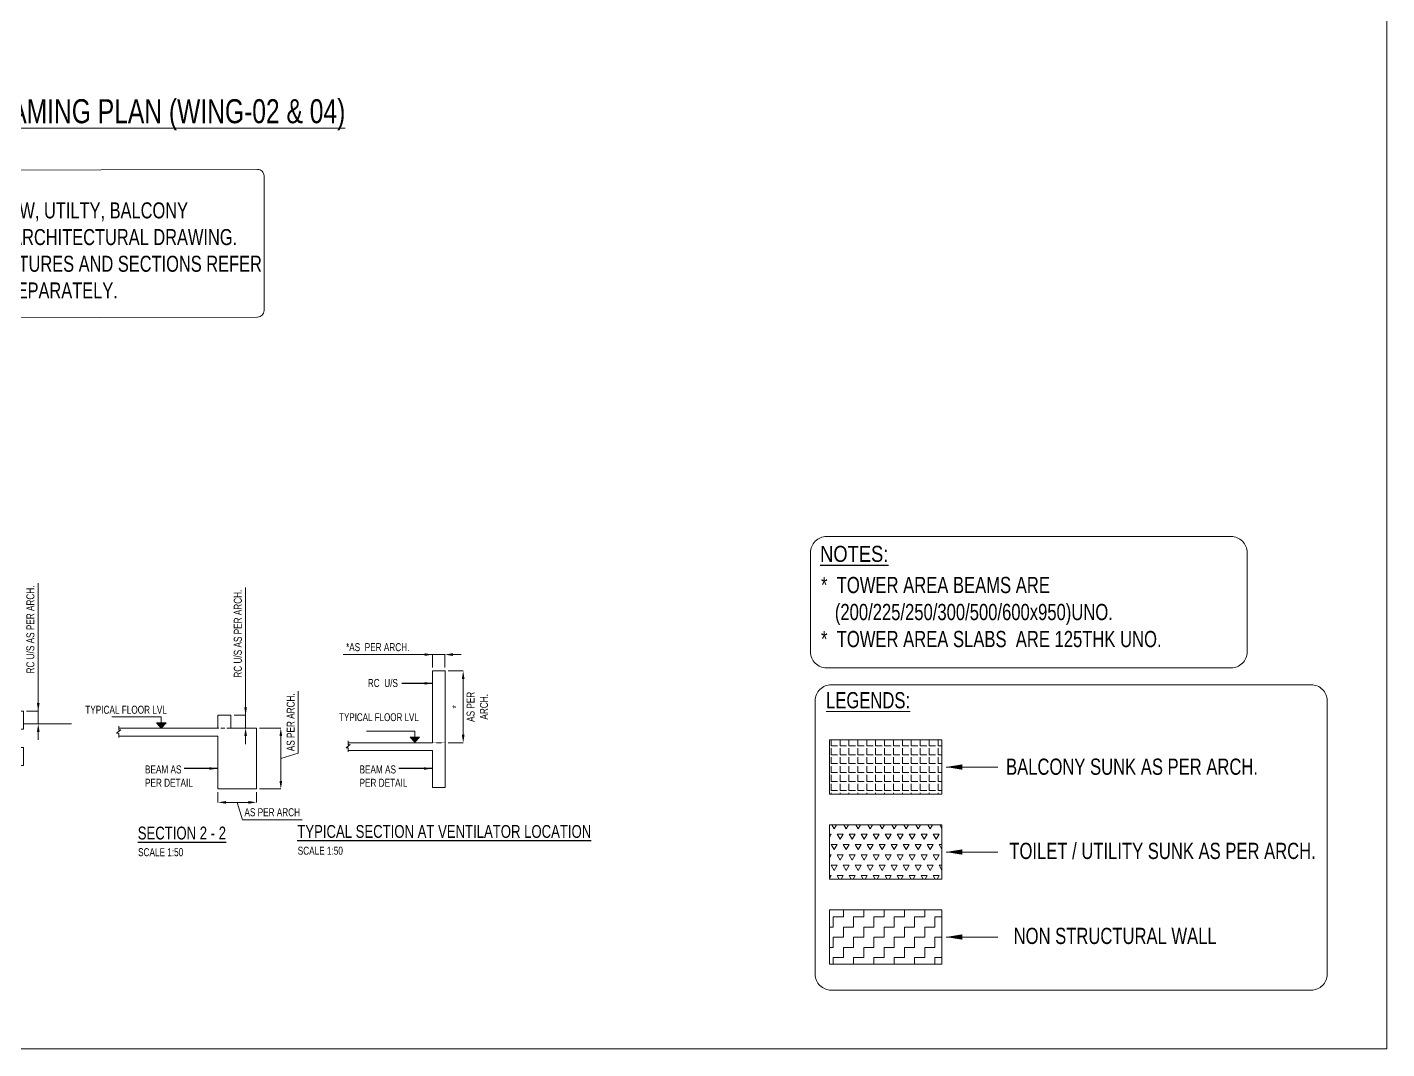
# Model space of a CAD drawing. Header units: millimetres. Extents: x -446555 to 37711, y -241 to 280163.
# Drawn here: x 16474 to 37711, y -241 to 15713 of the extents above; entities that cross this region are included whole.
import ezdxf
from ezdxf.enums import TextEntityAlignment as Align

# ---------------------------------------------------------------- set-up
doc = ezdxf.new("R2010")
doc.units = ezdxf.units.MM
for name, pattern in [('CONTINOUS', [0]), ('DASHED', [0.75, 0.5, -0.25]), ('HIDDEN', [0.375, 0.25, -0.125])]:
    doc.linetypes.add(name, pattern=pattern)
for name, color, linetype, lineweight in [('A-ANNO-DIMS', 8, 'Continuous', 15), ("S-BEAM NO'S", 2, 'Continuous', 20), ('S-GENERAL', 252, 'Continuous', 20), ('S-SEC', 30, 'Continuous', 20), ('S-SEC-TEXT', 2, 'Continuous', 20), ('s-text', 20, 'Continuous', 13), ('STR-LEVEL TEXT', 110, 'Continuous', 30), ('STR-SECTION LINE', 121, 'Continuous', 20)]:
    doc.layers.add(name, color=color, linetype=linetype, lineweight=lineweight)
for name, color, linetype in [('S-BEAM', 4, 'HIDDEN'), ('S-CUT OUT', 43, 'Continuous'), ('S-TITLE', 2, 'Continuous')]:
    doc.layers.add(name, color=color, linetype=linetype)
doc.styles.add('Dim.s & Anno.(Misc.)', font='ARIALN.TTF')
doc.styles.add('SOBHA', font='swisscl.ttf')
doc.dimstyles.new('A-GFC-100', dxfattribs={"dimscale": 100, "dimtxt": 1.75, "dimasz": 1, "dimexe": 1, "dimexo": 1, "dimgap": 0.4, "dimtad": 1, "dimdec": 0, "dimdsep": 46, "dimtxsty": 'Dim.s & Anno.(Misc.)', "dimblk": 'ARCHTICK', "dimcen": 0, "dimdle": 0.5, "dimclrd": 252, "dimclre": 253, "dimclrt": 6, "dimazin": 2, "dimtfac": 1, "dimtdec": 0, "dimtix": 1, "dimtmove": 2, "dimatfit": 3, "dimfxl": 1, "dimtolj": 1, "dimlwd": 0, "dimlwe": 0, "dimarcsym": 0})
doc.dimstyles.new('S-100-2', dxfattribs={"dimscale": 100, "dimtxt": 2.5, "dimasz": 2.5, "dimexe": 0, "dimexo": 0, "dimgap": 1, "dimtad": 1, "dimdec": 0, "dimzin": 0, "dimdsep": 46, "dimtxsty": 'SOBHA', "dimcen": 0.0895, "dimclrd": 8, "dimclre": 8, "dimclrt": 2, "dimadec": 0, "dimazin": 0, "dimtfac": 1, "dimtdec": 0, "dimtofl": 0, "dimtmove": 0, "dimatfit": 3, "dimfxl": 0.18, "dimtolj": 1, "dimtzin": 0, "dimlwd": -1, "dimlwe": -1, "dimarcsym": 1})
doc.dimstyles.new('SOBHA STR DIM', dxfattribs={"dimtxt": 0.2, "dimasz": 0.2, "dimexe": 0, "dimexo": 0.01, "dimgap": 0.1, "dimtad": 1, "dimdsep": 46, "dimtxsty": 'SOBHA', "dimcen": 0.09, "dimclrd": 252, "dimclre": 252, "dimclrt": 2, "dimadec": 0, "dimazin": 0, "dimtfac": 1, "dimtofl": 0, "dimtmove": 2, "dimatfit": 1, "dimfxl": 0, "dimtolj": 1, "dimtzin": 0, "dimlwd": -1, "dimlwe": -1, "dimarcsym": 1})

# ---------------------------------------------------------------- blocks, each defined once
blk = doc.blocks.new('RL')
at = {"layer": 'STR-SECTION LINE', "linetype": 'CONTINOUS', "ltscale": 10}
h = blk.add_hatch(color=8, dxfattribs=at)
h.dxf.hatch_style = 1
h.paths.add_polyline_path([(76, 79), (-76, 79), (0, 0)])
at = {"layer": 'STR-SECTION LINE', "color": 150, "linetype": 'CONTINOUS', "ltscale": 10, "flags": 128}
blk.add_lwpolyline([(76, 79), (-76, 79), (0, 0)], close=True, dxfattribs=at)
blk.add_lwpolyline([(764, 175), (0, 175), (0, 79)], dxfattribs=at)
blk = doc.blocks.new('*D12')
at = {"layer": 'A-ANNO-DIMS', "color": 252, "transparency": 16777216}
for p, q in [((-792988, -80984), (-792988, -82980)), ((-792988, -82855), (-792988, -82730)), ((-793169, -82980), (-792988, -82980)), ((-792988, -83180), (-792988, -82980)), ((-793167, -83180), (-792988, -83180)), ((-792988, -83305), (-792988, -83430))]:
    blk.add_line(p, q, dxfattribs=at)
for points in [[(-793009, -82855), (-792967, -82855), (-792988, -82980)], [(-793009, -83305), (-792967, -83305), (-792988, -83180)]]:
    blk.add_solid(points, dxfattribs=at)
at = {"layer": 'Defpoints', "color": 0, "transparency": 16777216}
for p in [(-793219, -82980, 0), (-792988, -82980), (-793217, -83180, 0)]:
    blk.add_point(p, dxfattribs=at)
at = {"layer": 'A-ANNO-DIMS', "color": 2, "transparency": 16777216, "insert": (-793109, -81705), "char_height": 125, "attachment_point": 5, "rotation": 90, "style": 'SOBHA'}
blk.add_mtext('\\A1;RC U/S AS PER ARCH.', dxfattribs=at)
blk = doc.blocks.new('*D13')
at = {"layer": 'A-ANNO-DIMS', "color": 252, "transparency": 16777216}
for p, q in [((-793420, -84180), (-793420, -84340)), ((-792819, -84180), (-792819, -84340)), ((-793295, -84340), (-792944, -84340)), ((-793120, -84340), (-793038, -84610)), ((-793038, -84610), (-792105, -84610))]:
    blk.add_line(p, q, dxfattribs=at)
for points in [[(-793295, -84319), (-793295, -84361), (-793420, -84340)], [(-792944, -84319), (-792944, -84361), (-792819, -84340)]]:
    blk.add_solid(points, dxfattribs=at)
at = {"layer": 'Defpoints', "color": 0, "transparency": 16777216}
for p in [(-793420, -84130), (-792819, -84130), (-792819, -84340)]:
    blk.add_point(p, dxfattribs=at)
at = {"layer": 'A-ANNO-DIMS', "color": 2, "transparency": 16777216, "insert": (-792572, -84495), "char_height": 125, "attachment_point": 5, "style": 'SOBHA'}
blk.add_mtext('\\A1;AS PER ARCH', dxfattribs=at)
blk = doc.blocks.new('*D14')
at = {"layer": 'A-ANNO-DIMS', "color": 252, "transparency": 16777216}
for p, q in [((-792168, -83574), (-792168, -82604)), ((-792769, -83180), (-792438, -83180)), ((-792438, -84005), (-792438, -83305)), ((-792438, -83655), (-792168, -83574)), ((-792769, -84130), (-792438, -84130))]:
    blk.add_line(p, q, dxfattribs=at)
for points in [[(-792459, -83305), (-792417, -83305), (-792438, -83180)], [(-792459, -84005), (-792417, -84005), (-792438, -84130)]]:
    blk.add_solid(points, dxfattribs=at)
at = {"layer": 'Defpoints', "color": 0, "transparency": 16777216}
for p in [(-792819, -83180), (-792438, -83180), (-792819, -84130)]:
    blk.add_point(p, dxfattribs=at)
at = {"layer": 'A-ANNO-DIMS', "color": 2, "transparency": 16777216, "insert": (-792283, -83089), "char_height": 125, "attachment_point": 5, "rotation": 90, "style": 'SOBHA'}
blk.add_mtext('\\A1;AS PER ARCH.', dxfattribs=at)
blk = doc.blocks.new('*D8')
at = {"layer": 'A-ANNO-DIMS', "color": 252, "transparency": 16777216}
for p, q in [((-786938, -80919), (-786938, -82915)), ((-786938, -82790), (-786938, -82665)), ((-787120, -82915), (-786938, -82915)), ((-786938, -83115), (-786938, -82915)), ((-787118, -83115), (-786938, -83115)), ((-786938, -83240), (-786938, -83365))]:
    blk.add_line(p, q, dxfattribs=at)
for points in [[(-786959, -82790), (-786917, -82790), (-786938, -82915)], [(-786959, -83240), (-786917, -83240), (-786938, -83115)]]:
    blk.add_solid(points, dxfattribs=at)
at = {"layer": 'Defpoints', "color": 0, "transparency": 16777216}
for p in [(-787170, -82915, 0), (-786938, -82915), (-787168, -83115, 0)]:
    blk.add_point(p, dxfattribs=at)
at = {"layer": 'A-ANNO-DIMS', "color": 2, "transparency": 16777216, "insert": (-787060, -81640), "char_height": 125, "attachment_point": 5, "rotation": 90, "style": 'SOBHA'}
blk.add_mtext('\\A1;RC U/S AS PER ARCH.', dxfattribs=at)
blk = doc.blocks.new('*D6')
at = {"layer": 'A-ANNO-DIMS', "color": 252, "transparency": 16777216}
for p, q in [((-783752, -82286), (-783518, -82286)), ((-783518, -83284), (-783518, -82411)), ((-783752, -83409), (-783518, -83409))]:
    blk.add_line(p, q, dxfattribs=at)
for points in [[(-783539, -82411), (-783497, -82411), (-783518, -82286)], [(-783539, -83284), (-783497, -83284), (-783518, -83409)]]:
    blk.add_solid(points, dxfattribs=at)
at = {"layer": 'Defpoints', "color": 0, "transparency": 16777216}
for p in [(-783802, -82286), (-783518, -82286), (-783802, -83409)]:
    blk.add_point(p, dxfattribs=at)
at = {"layer": 'A-ANNO-DIMS', "color": 2, "transparency": 16777216, "char_height": 125, "width": 643.27, "attachment_point": 5, "rotation": 90, "style": 'SOBHA'}
for s, insert in [('\\A1;AS PER ARCH.', (-783297, -82848)), ('\\A1;*', (-783630, -82848))]:
    blk.add_mtext(s, dxfattribs=dict(at, insert=insert))
blk = doc.blocks.new('*D7')
at = {"layer": 'A-ANNO-DIMS', "color": 252, "transparency": 16777216}
for p, q in [((-785392, -82032), (-783997, -82032)), ((-784122, -82032), (-784247, -82032)), ((-783997, -82236), (-783997, -82032)), ((-783802, -82032), (-783997, -82032)), ((-783802, -82236), (-783802, -82032)), ((-783677, -82032), (-783552, -82032))]:
    blk.add_line(p, q, dxfattribs=at)
for points in [[(-784122, -82011), (-784122, -82053), (-783997, -82032)], [(-783677, -82011), (-783677, -82053), (-783802, -82032)]]:
    blk.add_solid(points, dxfattribs=at)
at = {"layer": 'Defpoints', "color": 0, "transparency": 16777216}
for p in [(-783997, -82032), (-783997, -82286), (-783802, -82286)]:
    blk.add_point(p, dxfattribs=at)
at = {"layer": 'A-ANNO-DIMS', "color": 2, "transparency": 16777216, "insert": (-784853, -81917), "char_height": 125, "attachment_point": 5, "style": 'SOBHA'}
blk.add_mtext('\\A1;*AS  PER ARCH.', dxfattribs=at)
blk = doc.blocks.new('_ArchTick')
at = {"color": 0, "linetype": 'ByBlock', "const_width": 0.15}
blk.add_lwpolyline([(-0.5, -0.5), (0.5, 0.5)], dxfattribs=at)
blk = doc.blocks.new('1')
at = {"layer": 'S-GENERAL', "color": 252, "linetype": 'ByBlock'}
blk.add_lwpolyline([(-794970.5, -83148.5), (-794970.5, -83211.5), (-794934.7, -83209.7), (-795002.1, -83260.6), (-794970.5, -83261.9), (-794970.5, -83327.1)], dxfattribs=at)
at = {"layer": 'S-SEC', "linetype": 'ByBlock'}
for p, q in [((-794970.5, -83180), (-793419.5, -83180)), ((-794970.5, -83305), (-793419.5, -83305))]:
    blk.add_line(p, q, dxfattribs=at)
at = {"layer": 'S-SEC', "linetype": 'HIDDEN', "ltscale": 250}
blk.add_line((-793219.5, -83180), (-793419.5, -83180), dxfattribs=at)
at = {"layer": 'S-SEC', "linetype": 'ByBlock', "elevation": 0}
blk.add_lwpolyline([(-793419.5, -83180), (-793419.5, -82980), (-793219.5, -82980), (-793219.5, -83180)], dxfattribs=at)
at = {"layer": 'S-SEC', "linetype": 'ByBlock'}
for points in [[(-793219.5, -83180), (-792819.5, -83180), (-792819.5, -84130), (-793419.5, -84130), (-793419.5, -83305)], [(-793419.5, -83180), (-793419.5, -83180)]]:
    blk.add_lwpolyline(points, dxfattribs=at)
at = {"layer": 'STR-LEVEL TEXT', "linetype": 'CONTINOUS', "xscale": -1.0125, "yscale": 1.0125, "zscale": 1.0125}
blk.add_blockref('RL', (-794305.2, -83180), dxfattribs=at)
at = {"layer": 'S-SEC-TEXT', "color": 2, "char_height": 125, "style": 'Dim.s & Anno.(Misc.)'}
for s, insert, width, attachment_point in [('{\\fSwis721 LtCn BT|b0|i0|c0|p34;TYPICAL FLOOR LVL}', (-795491.9, -82830.7), 1458.253, 1), ('\\pxql;{\\fSwis721 LtCn BT|b0|i0|c0|p34;BEAM AS \\PPER DETAIL}', (-793830.5, -83762.9), 729.126, 3)]:
    blk.add_mtext(s, dxfattribs=dict(at, insert=insert, width=width, attachment_point=attachment_point))
at = {"layer": 's-text', "color": 2, "insert": (-792972.1, -85055.2), "char_height": 125, "width": 1695.073, "attachment_point": 3, "style": 'Dim.s & Anno.(Misc.)'}
blk.add_mtext('\\pxql;{\\fSwis721 LtCn BT|b0|i0|c0|p34;SCALE 1:50}', dxfattribs=at)
at = {"layer": 'S-TITLE', "color": 2, "insert": (-794672.6, -84718.9), "char_height": 200, "width": 12426.537, "attachment_point": 1, "style": 'Dim.s & Anno.(Misc.)'}
blk.add_mtext('{\\fSwis721 LtCn BT|b0|i0|c0|p34;\\LSECTION 2 - 2}', dxfattribs=at)
at = {"layer": 'A-ANNO-DIMS'}
dim = blk.add_linear_dim(base=(-792987.8, -82980, 0), p1=(-793217.4, -83180, 0), p2=(-793219.5, -82980, 0), angle=90, text='RC U/S AS PER ARCH.', dimstyle='S-100-2', override={"dimscale": 50, "dimexo": 1, "dimclrd": 252, "dimclre": 252, "dimtmove": 1}, dxfattribs=at)
dim.commit()
dim.dimension.update_dxf_attribs({"geometry": '*D12', "text_midpoint": (-793032.6, -81704.7, 0), "dimtype": 128})
dim = blk.add_linear_dim(base=(-792438, -83180), p1=(-792819.5, -84130), p2=(-792819.5, -83180), angle=90, text='AS PER ARCH.', dimstyle='S-100-2', override={"dimscale": 50, "dimexo": 1, "dimclrd": 252, "dimclre": 252, "dimtmove": 1}, dxfattribs=at)
dim.commit()
dim.dimension.update_dxf_attribs({"geometry": '*D14', "text_midpoint": (-792282.8, -83523.9)})
dim = blk.add_linear_dim(base=(-792819.5, -84340), p1=(-793419.5, -84130), p2=(-792819.5, -84130), text='AS PER ARCH', dimstyle='S-100-2', override={"dimscale": 50, "dimexo": 1, "dimclrd": 252, "dimclre": 252, "dimtmove": 1}, dxfattribs=at)
dim.commit()
dim.dimension.update_dxf_attribs({"geometry": '*D13', "text_midpoint": (-792988.4, -84495.2)})
at = {"layer": 'S-CUT OUT', "linetype": 'ByBlock'}
blk.add_leader([(-793427.6, -83811.2), (-793945.4, -83811.2)], dimstyle='SOBHA STR DIM', override={"dimscale": 50, "dimasz": 2.5, "dimtad": 0}, dxfattribs=at)
blk = doc.blocks.new('2')
at = {"layer": 'S-GENERAL', "color": 252, "linetype": 'ByBlock'}
blk.add_line((-787167.7, -83115, 0.1), (-786419, -83115), dxfattribs=at)
blk.add_lwpolyline([(-790668.7, -83083.5), (-790668.7, -83146.6), (-790632.9, -83144.7), (-790700.3, -83195.7), (-790668.7, -83196.9), (-790668.7, -83262.1)], dxfattribs=at)
at = {"layer": 'S-SEC', "linetype": 'ByBlock'}
for p, q in [((-790668.7, -83115), (-789117.7, -83115)), ((-790668.7, -83240), (-789317.7, -83240)), ((-789317.7, -83240), (-789317.7, -84065)), ((-789117.7, -83115), (-789117.7, -83185)), ((-789117.7, -83185), (-787517.7, -83185)), ((-789117.7, -83310), (-787517.7, -83310)), ((-789117.7, -83310), (-789117.7, -84065)), ((-789317.7, -84065), (-789117.7, -84065))]:
    blk.add_line(p, q, dxfattribs=at)
at = {"layer": 'S-SEC', "linetype": 'ByBlock', "elevation": 0.1}
blk.add_lwpolyline([(-787517.7, -83310), (-787517.7, -83764.7), (-787167.7, -83764.7), (-787167.7, -83484.7), (-787267.7, -83484.7), (-787267.7, -83194.7), (-787167.7, -83194.7), (-787167.7, -82914.7), (-787517.7, -82914.7), (-787517.7, -83185)], dxfattribs=at)
at = {"layer": 'STR-LEVEL TEXT', "linetype": 'CONTINOUS', "xscale": 1.0125, "yscale": 1.0125, "zscale": 1.0125}
blk.add_blockref('RL', (-790159, -83115), dxfattribs=at)
at = {"layer": 'S-SEC-TEXT', "color": 2, "char_height": 125, "width": 1458.253, "attachment_point": 3, "style": 'Dim.s & Anno.(Misc.)'}
for s, insert in [('{\\fSwis721 LtCn BT|b0|i0|c0|p34;TYPICAL FLOOR LVL}', (-788972.3, -82765.8)), ('\\pxql;{\\fSwis721 LtCn BT|b0|i0|c0|p34;BEAM AS \\PPER DETAIL}', (-787034.4, -83962.6))]:
    blk.add_mtext(s, dxfattribs=dict(at, insert=insert))
at = {"layer": 's-text', "color": 2, "insert": (-787281.1, -85055.2), "char_height": 125, "width": 1695.073, "attachment_point": 3, "style": 'Dim.s & Anno.(Misc.)'}
blk.add_mtext('\\pxql;{\\fSwis721 LtCn BT|b0|i0|c0|p34;SCALE 1:50}', dxfattribs=at)
at = {"layer": 'S-TITLE', "color": 2, "insert": (-788981.6, -84718.9), "char_height": 200, "width": 12426.537, "attachment_point": 1, "style": 'Dim.s & Anno.(Misc.)'}
blk.add_mtext('{\\fSwis721 LtCn BT|b0|i0|c0|p34;\\LSECTION 1 - 1}', dxfattribs=at)
at = {"layer": 'A-ANNO-DIMS'}
dim = blk.add_linear_dim(base=(-786938, -82915, 0.1), p1=(-787167.7, -83115, 0.1), p2=(-787169.8, -82915, 0.1), angle=90, text='RC U/S AS PER ARCH.', dimstyle='S-100-2', override={"dimscale": 50, "dimexo": 1, "dimclrd": 252, "dimclre": 252, "dimtmove": 1}, dxfattribs=at)
dim.commit()
dim.dimension.update_dxf_attribs({"geometry": '*D8', "text_midpoint": (-786982.9, -81639.7, 0.1), "dimtype": 128})
at = {"layer": 'S-CUT OUT', "linetype": 'ByBlock'}
for points in [[(-787417.7, -83764.7), (-787417.7, -84020.2), (-787858.2, -84020.2)], [(-789114.4, -83997.1), (-788618.3, -83997.1)]]:
    blk.add_leader(points, dimstyle='SOBHA STR DIM', override={"dimscale": 50, "dimasz": 2.5, "dimtad": 0}, dxfattribs=at)
blk = doc.blocks.new('3')
at = {"layer": 'S-GENERAL', "color": 252, "linetype": 'ByBlock'}
blk.add_lwpolyline([(-785316.1, -83378.7), (-785316.1, -83440.2), (-785281.2, -83438.4), (-785347, -83488.2), (-785316.1, -83489.4), (-785316.1, -83553.1)], dxfattribs=at)
at = {"layer": 'S-SEC', "linetype": 'ByBlock'}
for p, q in [((-783996.9, -82286.4), (-783801.5, -82286.4)), ((-783996.9, -82286.4), (-783996.9, -83409.4)), ((-783801.5, -82286.4), (-783801.5, -84109.4)), ((-785316.1, -83409.4), (-783996.9, -83409.4)), ((-785316.1, -83531.5), (-783996.9, -83531.5)), ((-783996.9, -83531.5), (-783996.9, -84109.4)), ((-783996.9, -84109.4), (-783801.5, -84109.4))]:
    blk.add_line(p, q, dxfattribs=at)
at = {"layer": 'S-SEC', "linetype": 'DASHED', "ltscale": 0.1}
blk.add_line((-783996.9, -83409.4), (-783801.5, -83409.4), dxfattribs=at)
at = {"layer": 'STR-LEVEL TEXT', "linetype": 'CONTINOUS', "xscale": -0.9887695312500003, "yscale": 0.9887695312500003, "zscale": 0.9887695312500003}
blk.add_blockref('RL', (-784273.1, -83400), dxfattribs=at)
at = {"layer": 'S-SEC-TEXT', "color": 2, "attachment_point": 3, "style": 'Dim.s & Anno.(Misc.)'}
for s, insert, char_height, width in [('\\pxql;{\\fSwis721 LtCn BT|b0|i0|c0|p34;RC  U/S}', (-784278, -82413.2), 125, 729.126), ('{\\fSwis721 LtCn BT|b0|i0|c0|p34;TYPICAL FLOOR LVL}', (-784211.3, -82948.6), 122.07, 3883.167), ('\\pxql;{\\fSwis721 LtCn BT|b0|i0|c0|p34;BEAM AS \\PPER DETAIL}', (-784407.8, -83762.9), 125, 729.126)]:
    blk.add_mtext(s, dxfattribs=dict(at, insert=insert, char_height=char_height, width=width))
at = {"layer": 's-text', "color": 2, "insert": (-784406.9, -85032.3), "char_height": 125, "width": 1695.073, "attachment_point": 3, "style": 'Dim.s & Anno.(Misc.)'}
blk.add_mtext('\\pxql;{\\fSwis721 LtCn BT|b0|i0|c0|p34;SCALE 1:50}', dxfattribs=at)
at = {"layer": 'S-TITLE', "color": 2, "insert": (-786108.5, -84693.9), "char_height": 200, "width": 12426.537, "attachment_point": 1, "style": 'Dim.s & Anno.(Misc.)'}
blk.add_mtext('{\\fSwis721 LtCn BT|b0|i0|c0|p34;\\LTYPICAL SECTION AT VENTILATOR LOCATION}', dxfattribs=at)
at = {"layer": 'A-ANNO-DIMS'}
dim = blk.add_linear_dim(base=(-783996.9, -82032.2), p1=(-783801.5, -82286.4), p2=(-783996.9, -82286.4), text='*AS  PER ARCH.', dimstyle='S-100-2', override={"dimscale": 50, "dimexo": 1, "dimclrd": 252, "dimclre": 252, "dimtmove": 1}, dxfattribs=at)
dim.commit()
dim.dimension.update_dxf_attribs({"geometry": '*D7', "text_midpoint": (-784853.5, -82088.2), "dimtype": 128})
dim = blk.add_linear_dim(base=(-783517.8, -82286.4), p1=(-783801.5, -83409.4), p2=(-783801.5, -82286.4), angle=90, text='*\\XAS PER ARCH.', dimstyle='S-100-2', override={"dimscale": 50, "dimexo": 1, "dimclrd": 252, "dimclre": 252, "dimtmove": 1}, dxfattribs=at)
dim.commit()
dim.dimension.update_dxf_attribs({"geometry": '*D6', "text_midpoint": (-783517.8, -82847.9)})
at = {"layer": 'S-CUT OUT', "linetype": 'ByBlock'}
for points in [[(-783996.9, -82481.1), (-784474.9, -82481.1)], [(-784004.9, -83811.2), (-784522.7, -83811.2)]]:
    blk.add_leader(points, dimstyle='SOBHA STR DIM', override={"dimscale": 50, "dimasz": 2.5, "dimtad": 0}, dxfattribs=at)

msp = doc.modelspace()

# ---------------------------------------------------------------- hatches: boundary and pattern name
at = {"layer": 'S-GENERAL'}
h = msp.add_hatch(dxfattribs=at)
h.set_pattern_fill('ANGLE', color=8, scale=506.25)
h.set_pattern_definition([(0, (-6287601.99, -2117063.57), (0, 139.21875), [101.25, -37.96875]), (90, (-6287601.99, -2117063.57), (-139.21875, 9e-15), [101.25, -37.96875])])
h.paths.add_polyline_path([(29004, 3734.3), (30761.7, 3734.3), (30761.7, 4582.2), (29004, 4582.2)])
h = msp.add_hatch(dxfattribs=at)
h.set_pattern_fill('TRIANG', color=8, scale=500)
h.set_pattern_definition([(60, (806921.55, 86170.06), (-93.75, 162.379763), [93.75, -93.75]), (120, (806921.55, 86170.06), (-187.5, 1e-07), [93.75, -93.75]), (0, (806874.67, 86251.25), (93.75, 162.379763), [93.75, -93.75])])
h.paths.add_polyline_path([(29004, 2407.1), (30761.7, 2407.1), (30761.7, 3255), (29004, 3255)])
h = msp.add_hatch(dxfattribs=at)
h.set_pattern_fill('ZIGZAG', color=8, scale=50)
h.set_pattern_definition([(0, (-6467303.57, 144057.75), (158.75, 158.75), [158.75, -158.75]), (90, (-6467144.82, 144057.75), (-158.75, 158.75), [158.75, -158.75])])
h.paths.add_polyline_path([(29004, 1079.8), (30761.7, 1079.8), (30761.7, 1927.7), (29004, 1927.7)])

# ---------------------------------------------------------------- linework, layer by layer
at = {"layer": 'S-GENERAL', "color": 252, "ltscale": 7.5}
msp.add_lwpolyline([(1758.5, 50607.1), (37711.3, 50607.1), (37711.3, -240.5), (1758.5, -240.5)], close=True, dxfattribs=at)
at = {"layer": 'S-GENERAL', "color": 150}
msp.add_lwpolyline([(12724.2, 13476), (20073.4, 13491.6, -0.4142136), (20173.4, 13391.6), (20173.4, 11286.7, -0.4142136), (20073.4, 11186.7), (12724.2, 11171.1, -0.4142136), (12624.2, 11271.1), (12624.2, 13376, -0.4142136)], format="xyb", close=True, dxfattribs=at)
at = {"layer": 'S-GENERAL', "color": 150, "elevation": 0}
for points in [[(28960.1, 7758.3), (35279.3, 7758.3, -0.4142136), (35529.3, 7508.3), (35529.3, 5957.5, -0.4142136), (35279.3, 5707.5), (28960.1, 5707.5, -0.4142136), (28710.1, 5957.5), (28710.1, 7508.3, -0.4142136)], [(29033.5, 5444.5), (36530.2, 5444.5, -0.4142136), (36780.2, 5194.5), (36780.2, 924.3, -0.4142136), (36530.2, 674.3), (29033.5, 674.3, -0.4142136), (28783.5, 924.3), (28783.5, 5194.5, -0.4142136)]]:
    msp.add_lwpolyline(points, format="xyb", close=True, dxfattribs=at)
at = {"layer": 'S-GENERAL', "color": 20, "elevation": 0}
for points in [[(29004, 4582.6), (30761.7, 4582.6), (30761.7, 3734.3), (29004, 3734.3)], [(29004, 3255.3), (30761.7, 3255.3), (30761.7, 2407.1), (29004, 2407.1)], [(29004, 1928.1), (30761.7, 1928.1), (30761.7, 1079.8), (29004, 1079.8)]]:
    msp.add_lwpolyline(points, close=True, dxfattribs=at)

# ---------------------------------------------------------------- block references
at = {"layer": 'S-BEAM', "color": 1, "linetype": 'Continuous'}
for name, p in [('2', (803584.8, 87947.6)), ('1', (812873.8, 87947.6)), ('3', (806802.3, 87947.6))]:
    msp.add_blockref(name, p, dxfattribs=at)

# ---------------------------------------------------------------- texts
at = {"layer": "S-BEAM NO'S", "color": 2, "attachment_point": 1}
for s, insert, char_height, width, style in [('\\pxql;{\\H0.75x;\\LTYPICAL FLOOR FRAMING PLAN (WING-02 & 04)}', (12557.8, 14588.6, 0), 500, 17941.367, 'SOBHA'), ('{\\fSwis721 LtCn BT|b0|i0|c0|p34;NOTE:\\P1) * ALL VENTILATOR, WINDOW, UTILTY, BALCONY  \\P       AREA UPSTAND REFER ARCHITECTURAL DRAWING.\\P2) * FOR ALL ELEVATION FEATURES AND SECTIONS REFER \\P       ARCHITECTURAL DWG SEPARATELY.}', (12721.5, 13394, 0), 250, 10894.885, 'Dim.s & Anno.(Misc.)')]:
    msp.add_mtext(s, dxfattribs=dict(at, insert=insert, char_height=char_height, width=width, style=style))
at = {"layer": 's-text', "color": 2, "style": 'SOBHA'}
msp.add_text('%%ULEGENDS:', height=253.125, dxfattribs=at).set_placement((28952.4, 5076.6, 0))
for s, p in [('BALCONY SUNK AS PER ARCH.', (33731.9, 4038.4, 0)), ('TOILET / UTILITY SUNK AS PER ARCH.', (34208.4, 2723.3, 0)), ('NON STRUCTURAL WALL', (33467.9, 1396, 0))]:
    msp.add_text(s, height=253.125, dxfattribs=at).set_placement(p, align=Align.CENTER)
at = {"layer": 's-text', "color": 2, "insert": (28873.6, 7128.8, 0), "char_height": 253.125, "width": 10109.6, "attachment_point": 1, "style": 'SOBHA'}
msp.add_mtext('*  TOWER AREA BEAMS ARE \\P   (200/225/250/300/500/600x950)UNO.\\P*  TOWER AREA SLABS  ARE 125THK UNO.', dxfattribs=at)
at = {"layer": 'S-TITLE', "color": 2, "style": 'Dim.s & Anno.(Misc.)'}
msp.add_text('%%UNOTES:', height=250, dxfattribs=at).set_placement((28859.6, 7363.6, 0))

# ---------------------------------------------------------------- leaders
at = {"layer": 'S-GENERAL', "color": 252, "linetype": 'Continuous', "ltscale": 750}
for points in [[(30828.5, 4159.5, 0), (31635.5, 4159.5, 0)], [(30828.5, 2832.2, 0), (31635.5, 2832.2, 0)], [(30828.5, 1505, 0), (31635.5, 1505, 0)]]:
    msp.add_leader(points, dimstyle='A-GFC-100', override={"dimasz": 2.5, "dimgap": 1, "dimtad": 0, "dimclrd": 252}, dxfattribs=at)

doc.saveas('drawing.dxf')
